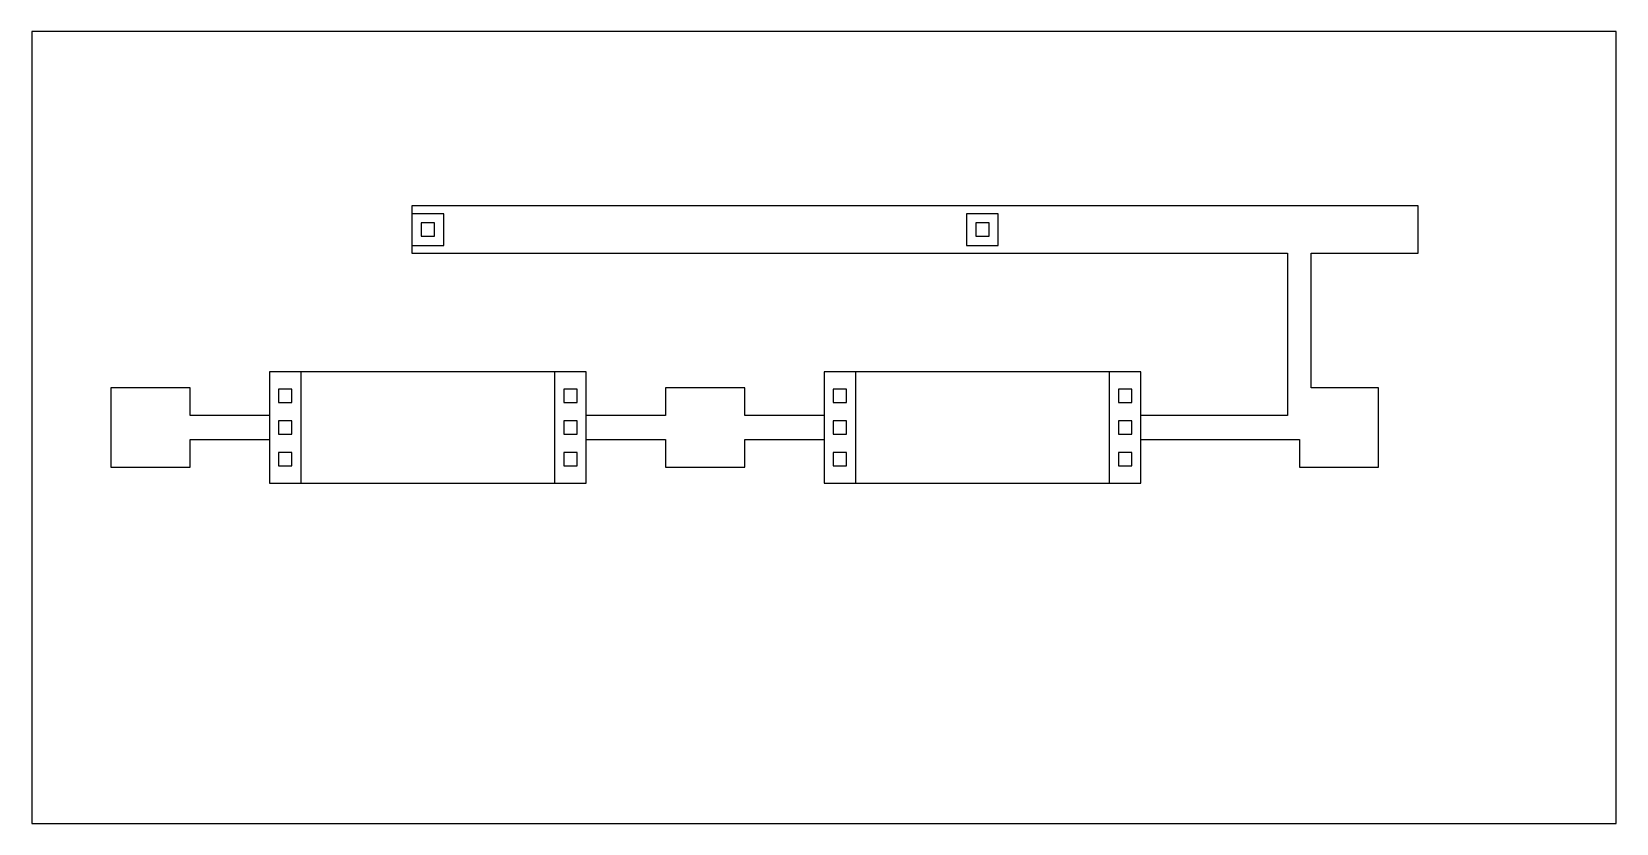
# Model space of a CAD drawing. Header units: millimetres. Extents: x 0 to 0.02, y 0 to 0.01.
import ezdxf

# ---------------------------------------------------------------- set-up
doc = ezdxf.new("R2010")
doc.units = ezdxf.units.MM
for name, color, linetype in [('Aluminum', 7, 'CONTINUOUS'), ('P_Plus_Diffusion', 7, 'CONTINUOUS'), ('Polysilicon', 7, 'CONTINUOUS'), ('Silicon_Dioxide', 7, 'CONTINUOUS'), ('Titanium_Silicide', 7, 'CONTINUOUS'), ('Tungsten', 7, 'CONTINUOUS')]:
    doc.layers.add(name, color=color, linetype=linetype)

msp = doc.modelspace()

# ---------------------------------------------------------------- linework, layer by layer
at = {"layer": 'Aluminum', "color": 9}
for points in [[(0.014, 0.00485), (0.016, 0.00485), (0.016, 0.0045), (0.017, 0.0045), (0.017, 0.0055), (0.01615, 0.0055), (0.01615, 0.0072), (0.0175, 0.0072), (0.0175, 0.0078), (0.0048, 0.0078), (0.0048, 0.0072), (0.01585, 0.0072), (0.01585, 0.00515), (0.014, 0.00515), (0.014, 0.005705), (0.0136, 0.005705), (0.0136, 0.004295), (0.014, 0.004295)], [(0.0034, 0.005705), (0.003, 0.005705), (0.003, 0.00515), (0.002, 0.00515), (0.002, 0.0055), (0.001, 0.0055), (0.001, 0.0045), (0.002, 0.0045), (0.002, 0.00485), (0.003, 0.00485), (0.003, 0.004295), (0.0034, 0.004295)], [(0.007, 0.00485), (0.008, 0.00485), (0.008, 0.0045), (0.009, 0.0045), (0.009, 0.00485), (0.01, 0.00485), (0.01, 0.004295), (0.0104, 0.004295), (0.0104, 0.005705), (0.01, 0.005705), (0.01, 0.00515), (0.009, 0.00515), (0.009, 0.0055), (0.008, 0.0055), (0.008, 0.00515), (0.007, 0.00515), (0.007, 0.005705), (0.0066, 0.005705), (0.0066, 0.004295), (0.007, 0.004295)]]:
    msp.add_lwpolyline(points, close=True, dxfattribs=at)
at = {"layer": 'P_Plus_Diffusion', "color": 91, "true_color": 0x80ff80}
for points in [[(0.0052, 0.0077), (0.0048, 0.0077), (0.0048, 0.0073), (0.0052, 0.0073)], [(0.0122, 0.0077), (0.0118, 0.0077), (0.0118, 0.0073), (0.0122, 0.0073)]]:
    msp.add_lwpolyline(points, close=True, dxfattribs=at)
at = {"layer": 'Polysilicon', "color": 11, "true_color": 0xff6060}
for points in [[(0.007, 0.005705), (0.003, 0.005705), (0.003, 0.004295), (0.007, 0.004295)], [(0.014, 0.005705), (0.01, 0.005705), (0.01, 0.004295), (0.014, 0.004295)]]:
    msp.add_lwpolyline(points, close=True, dxfattribs=at)
at = {"layer": 'Silicon_Dioxide', "color": 255, "true_color": 0xe0e8ff}
msp.add_lwpolyline([(0, 0), (0.02, 0), (0.02, 0.01), (0, 0.01)], close=True, dxfattribs=at)
msp.add_lwpolyline([(0, 0), (0.02, 0), (0.02, 0.01), (0, 0.01)], close=True, dxfattribs=at)
at = {"layer": 'Titanium_Silicide', "color": 250, "true_color": 0x404040}
for points in [[(0.0052, 0.0077), (0.0048, 0.0077), (0.0048, 0.0073), (0.0052, 0.0073)], [(0.0122, 0.0077), (0.0118, 0.0077), (0.0118, 0.0073), (0.0122, 0.0073)], [(0.0034, 0.005705), (0.003, 0.005705), (0.003, 0.004295), (0.0034, 0.004295)], [(0.007, 0.005705), (0.0066, 0.005705), (0.0066, 0.004295), (0.007, 0.004295)], [(0.0104, 0.005705), (0.01, 0.005705), (0.01, 0.004295), (0.0104, 0.004295)], [(0.014, 0.005705), (0.0136, 0.005705), (0.0136, 0.004295), (0.014, 0.004295)]]:
    msp.add_lwpolyline(points, close=True, dxfattribs=at)
at = {"layer": 'Tungsten', "color": 171, "true_color": 0x8080ff}
for points in [[(0.005085, 0.007585), (0.004915, 0.007585), (0.004915, 0.007415), (0.005085, 0.007415)], [(0.005085, 0.007585), (0.004915, 0.007585), (0.004915, 0.007415), (0.005085, 0.007415)], [(0.005085, 0.007585), (0.004915, 0.007585), (0.004915, 0.007415), (0.005085, 0.007415)], [(0.005085, 0.007585), (0.004915, 0.007585), (0.004915, 0.007415), (0.005085, 0.007415)], [(0.005085, 0.007585), (0.004915, 0.007585), (0.004915, 0.007415), (0.005085, 0.007415)], [(0.005085, 0.007585), (0.004915, 0.007585), (0.004915, 0.007415), (0.005085, 0.007415)], [(0.005085, 0.007585), (0.004915, 0.007585), (0.004915, 0.007415), (0.005085, 0.007415)], [(0.012085, 0.007585), (0.011915, 0.007585), (0.011915, 0.007415), (0.012085, 0.007415)], [(0.012085, 0.007585), (0.011915, 0.007585), (0.011915, 0.007415), (0.012085, 0.007415)], [(0.012085, 0.007585), (0.011915, 0.007585), (0.011915, 0.007415), (0.012085, 0.007415)], [(0.012085, 0.007585), (0.011915, 0.007585), (0.011915, 0.007415), (0.012085, 0.007415)], [(0.012085, 0.007585), (0.011915, 0.007585), (0.011915, 0.007415), (0.012085, 0.007415)], [(0.012085, 0.007585), (0.011915, 0.007585), (0.011915, 0.007415), (0.012085, 0.007415)], [(0.012085, 0.007585), (0.011915, 0.007585), (0.011915, 0.007415), (0.012085, 0.007415)], [(0.003285, 0.005485), (0.003115, 0.005485), (0.003115, 0.005315), (0.003285, 0.005315)], [(0.003285, 0.005485), (0.003115, 0.005485), (0.003115, 0.005315), (0.003285, 0.005315)], [(0.003285, 0.005485), (0.003115, 0.005485), (0.003115, 0.005315), (0.003285, 0.005315)], [(0.003285, 0.005485), (0.003115, 0.005485), (0.003115, 0.005315), (0.003285, 0.005315)], [(0.003285, 0.005485), (0.003115, 0.005485), (0.003115, 0.005315), (0.003285, 0.005315)], [(0.003285, 0.005485), (0.003115, 0.005485), (0.003115, 0.005315), (0.003285, 0.005315)], [(0.006885, 0.005485), (0.006715, 0.005485), (0.006715, 0.005315), (0.006885, 0.005315)], [(0.006885, 0.005485), (0.006715, 0.005485), (0.006715, 0.005315), (0.006885, 0.005315)], [(0.006885, 0.005485), (0.006715, 0.005485), (0.006715, 0.005315), (0.006885, 0.005315)], [(0.006885, 0.005485), (0.006715, 0.005485), (0.006715, 0.005315), (0.006885, 0.005315)], [(0.006885, 0.005485), (0.006715, 0.005485), (0.006715, 0.005315), (0.006885, 0.005315)], [(0.006885, 0.005485), (0.006715, 0.005485), (0.006715, 0.005315), (0.006885, 0.005315)], [(0.010285, 0.005485), (0.010115, 0.005485), (0.010115, 0.005315), (0.010285, 0.005315)], [(0.010285, 0.005485), (0.010115, 0.005485), (0.010115, 0.005315), (0.010285, 0.005315)], [(0.010285, 0.005485), (0.010115, 0.005485), (0.010115, 0.005315), (0.010285, 0.005315)], [(0.010285, 0.005485), (0.010115, 0.005485), (0.010115, 0.005315), (0.010285, 0.005315)], [(0.010285, 0.005485), (0.010115, 0.005485), (0.010115, 0.005315), (0.010285, 0.005315)], [(0.010285, 0.005485), (0.010115, 0.005485), (0.010115, 0.005315), (0.010285, 0.005315)], [(0.013885, 0.005485), (0.013715, 0.005485), (0.013715, 0.005315), (0.013885, 0.005315)], [(0.013885, 0.005485), (0.013715, 0.005485), (0.013715, 0.005315), (0.013885, 0.005315)], [(0.013885, 0.005485), (0.013715, 0.005485), (0.013715, 0.005315), (0.013885, 0.005315)], [(0.013885, 0.005485), (0.013715, 0.005485), (0.013715, 0.005315), (0.013885, 0.005315)], [(0.013885, 0.005485), (0.013715, 0.005485), (0.013715, 0.005315), (0.013885, 0.005315)], [(0.013885, 0.005485), (0.013715, 0.005485), (0.013715, 0.005315), (0.013885, 0.005315)], [(0.003285, 0.005085), (0.003115, 0.005085), (0.003115, 0.004915), (0.003285, 0.004915)], [(0.003285, 0.005085), (0.003115, 0.005085), (0.003115, 0.004915), (0.003285, 0.004915)], [(0.003285, 0.005085), (0.003115, 0.005085), (0.003115, 0.004915), (0.003285, 0.004915)], [(0.003285, 0.005085), (0.003115, 0.005085), (0.003115, 0.004915), (0.003285, 0.004915)], [(0.003285, 0.005085), (0.003115, 0.005085), (0.003115, 0.004915), (0.003285, 0.004915)], [(0.003285, 0.005085), (0.003115, 0.005085), (0.003115, 0.004915), (0.003285, 0.004915)], [(0.006885, 0.005085), (0.006715, 0.005085), (0.006715, 0.004915), (0.006885, 0.004915)], [(0.006885, 0.005085), (0.006715, 0.005085), (0.006715, 0.004915), (0.006885, 0.004915)], [(0.006885, 0.005085), (0.006715, 0.005085), (0.006715, 0.004915), (0.006885, 0.004915)], [(0.006885, 0.005085), (0.006715, 0.005085), (0.006715, 0.004915), (0.006885, 0.004915)], [(0.006885, 0.005085), (0.006715, 0.005085), (0.006715, 0.004915), (0.006885, 0.004915)], [(0.006885, 0.005085), (0.006715, 0.005085), (0.006715, 0.004915), (0.006885, 0.004915)], [(0.010285, 0.005085), (0.010115, 0.005085), (0.010115, 0.004915), (0.010285, 0.004915)], [(0.010285, 0.005085), (0.010115, 0.005085), (0.010115, 0.004915), (0.010285, 0.004915)], [(0.010285, 0.005085), (0.010115, 0.005085), (0.010115, 0.004915), (0.010285, 0.004915)], [(0.010285, 0.005085), (0.010115, 0.005085), (0.010115, 0.004915), (0.010285, 0.004915)], [(0.010285, 0.005085), (0.010115, 0.005085), (0.010115, 0.004915), (0.010285, 0.004915)], [(0.010285, 0.005085), (0.010115, 0.005085), (0.010115, 0.004915), (0.010285, 0.004915)], [(0.013885, 0.005085), (0.013715, 0.005085), (0.013715, 0.004915), (0.013885, 0.004915)], [(0.013885, 0.005085), (0.013715, 0.005085), (0.013715, 0.004915), (0.013885, 0.004915)], [(0.013885, 0.005085), (0.013715, 0.005085), (0.013715, 0.004915), (0.013885, 0.004915)], [(0.013885, 0.005085), (0.013715, 0.005085), (0.013715, 0.004915), (0.013885, 0.004915)], [(0.013885, 0.005085), (0.013715, 0.005085), (0.013715, 0.004915), (0.013885, 0.004915)], [(0.013885, 0.005085), (0.013715, 0.005085), (0.013715, 0.004915), (0.013885, 0.004915)], [(0.003285, 0.004685), (0.003115, 0.004685), (0.003115, 0.004515), (0.003285, 0.004515)], [(0.003285, 0.004685), (0.003115, 0.004685), (0.003115, 0.004515), (0.003285, 0.004515)], [(0.003285, 0.004685), (0.003115, 0.004685), (0.003115, 0.004515), (0.003285, 0.004515)], [(0.003285, 0.004685), (0.003115, 0.004685), (0.003115, 0.004515), (0.003285, 0.004515)], [(0.003285, 0.004685), (0.003115, 0.004685), (0.003115, 0.004515), (0.003285, 0.004515)], [(0.003285, 0.004685), (0.003115, 0.004685), (0.003115, 0.004515), (0.003285, 0.004515)], [(0.006885, 0.004685), (0.006715, 0.004685), (0.006715, 0.004515), (0.006885, 0.004515)], [(0.006885, 0.004685), (0.006715, 0.004685), (0.006715, 0.004515), (0.006885, 0.004515)], [(0.006885, 0.004685), (0.006715, 0.004685), (0.006715, 0.004515), (0.006885, 0.004515)], [(0.006885, 0.004685), (0.006715, 0.004685), (0.006715, 0.004515), (0.006885, 0.004515)], [(0.006885, 0.004685), (0.006715, 0.004685), (0.006715, 0.004515), (0.006885, 0.004515)], [(0.006885, 0.004685), (0.006715, 0.004685), (0.006715, 0.004515), (0.006885, 0.004515)], [(0.010285, 0.004685), (0.010115, 0.004685), (0.010115, 0.004515), (0.010285, 0.004515)], [(0.010285, 0.004685), (0.010115, 0.004685), (0.010115, 0.004515), (0.010285, 0.004515)], [(0.010285, 0.004685), (0.010115, 0.004685), (0.010115, 0.004515), (0.010285, 0.004515)], [(0.010285, 0.004685), (0.010115, 0.004685), (0.010115, 0.004515), (0.010285, 0.004515)], [(0.010285, 0.004685), (0.010115, 0.004685), (0.010115, 0.004515), (0.010285, 0.004515)], [(0.010285, 0.004685), (0.010115, 0.004685), (0.010115, 0.004515), (0.010285, 0.004515)], [(0.013885, 0.004685), (0.013715, 0.004685), (0.013715, 0.004515), (0.013885, 0.004515)], [(0.013885, 0.004685), (0.013715, 0.004685), (0.013715, 0.004515), (0.013885, 0.004515)], [(0.013885, 0.004685), (0.013715, 0.004685), (0.013715, 0.004515), (0.013885, 0.004515)], [(0.013885, 0.004685), (0.013715, 0.004685), (0.013715, 0.004515), (0.013885, 0.004515)], [(0.013885, 0.004685), (0.013715, 0.004685), (0.013715, 0.004515), (0.013885, 0.004515)], [(0.013885, 0.004685), (0.013715, 0.004685), (0.013715, 0.004515), (0.013885, 0.004515)]]:
    msp.add_lwpolyline(points, close=True, dxfattribs=at)

doc.saveas('drawing.dxf')
